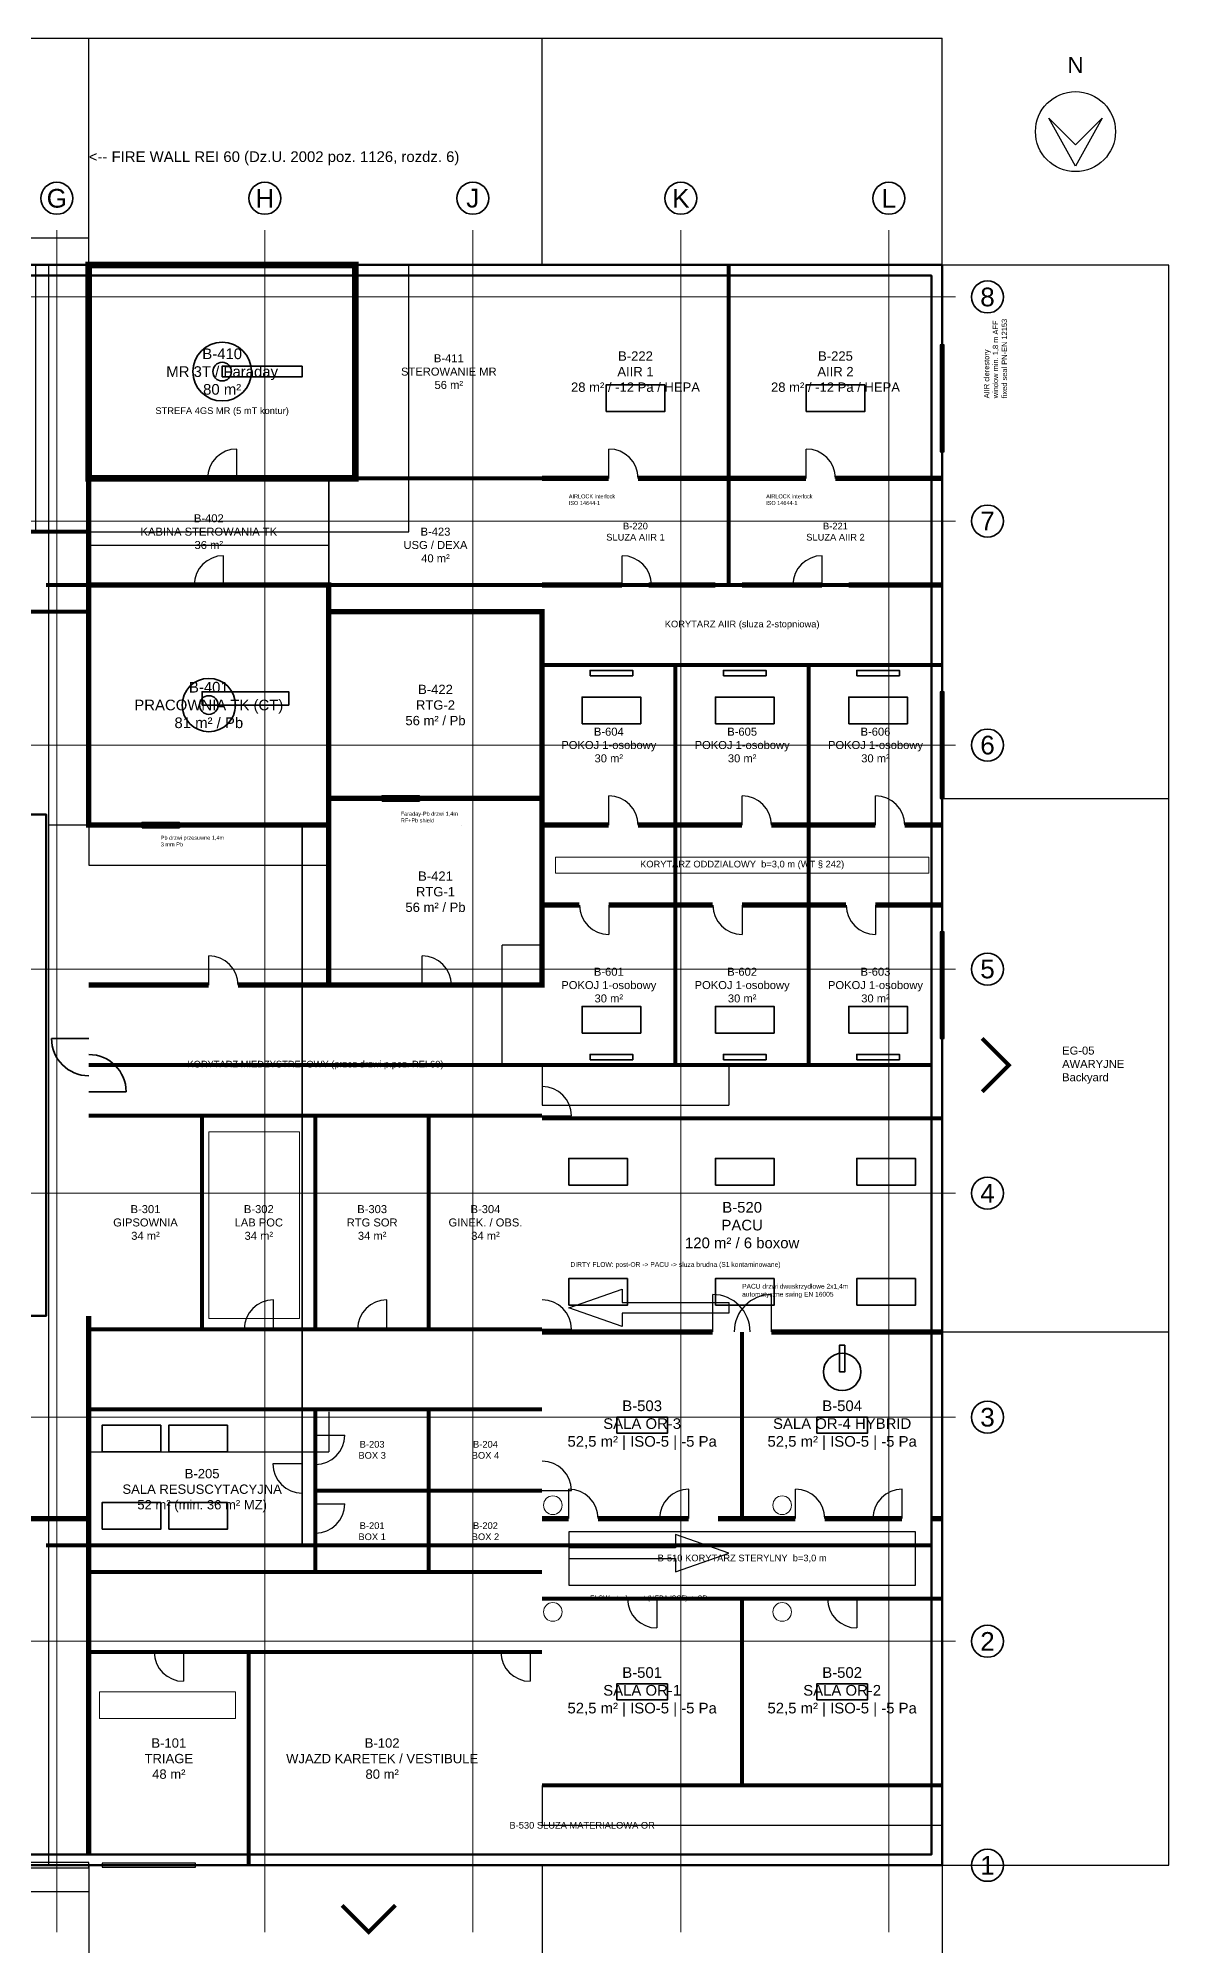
# Model space of a CAD drawing. Header units: millimetres. Extents: x -11504 to 88501, y -43664 to 68504.
# Drawn here: x 46100 to 88501, y -3019 to 68504 of the extents above; entities that cross this region are included whole.
import ezdxf
from ezdxf.enums import TextEntityAlignment as Align

# ---------------------------------------------------------------- set-up
doc = ezdxf.new("R2010")
doc.units = ezdxf.units.MM
doc.layers.add('A-ANNO-DIMS', color=7, linetype='Continuous', lineweight=18, true_color=0xffffff)
for name, color, linetype, lineweight in [('A-ANNO-NOTE', 7, 'Continuous', 25), ('A-ANNO-SYMB', 7, 'Continuous', 25), ('A-ANNO-SYMB-EGRS', 7, 'Continuous', 25), ('A-ANNO-TEXT', 7, 'Continuous', 25), ('A-AREA-HYGN-S1', 11, 'Continuous', 25), ('A-AREA-HYGN-S4', 8, 'Continuous', 25), ('A-AREA-IDEN', 7, 'Continuous', 25), ('A-AREA-MR-4GS', 1, 'Continuous', 25), ('A-DOOR', 30, 'Continuous', 25), ('A-DOOR-FIRE', 1, 'Continuous', 35), ('A-EQPM-MED', 190, 'Continuous', 35), ('A-FLOR-CASE', 32, 'Continuous', 18), ('A-FLOR-PLMB', 140, 'Continuous', 18), ('A-GLAZ', 4, 'Continuous', 25), ('A-WALL-EXT', 5, 'Continuous', 50), ('A-WALL-FARA', 210, 'Continuous', 50), ('A-WALL-FIRE', 11, 'Continuous', 50), ('A-WALL-INT', 2, 'Continuous', 35), ('A-WALL-LEAD', 1, 'Continuous', 50), ('S-GRID', 8, 'Continuous', 18), ('S-GRID-IDEN', 7, 'Continuous', 35)]:
    doc.layers.add(name, color=color, linetype=linetype, lineweight=lineweight)
doc.styles.add('HTXT-2.5', font='arial.ttf', dxfattribs={"height": 2.5})
doc.styles.add('HTXT-3.5', font='arial.ttf', dxfattribs={"height": 3.5})
doc.styles.add('HTXT-5', font='arial.ttf', dxfattribs={"height": 5})
doc.styles.add('HTXT-7', font='arial.ttf', dxfattribs={"height": 7})
doc.dimstyles.new('ISO-25', dxfattribs={"dimtxt": 2.5, "dimasz": 2.5, "dimexe": 1.25, "dimexo": 0.625, "dimtad": 1, "dimtxsty": 'Standard', "dimcen": 2.5, "dimadec": 0, "dimazin": 0, "dimtfac": 1, "dimtmove": 0, "dimatfit": 3, "dimfxl": 1, "dimarcsym": 0})

# ---------------------------------------------------------------- blocks, each defined once
blk = doc.blocks.new('*D4')
at = {"layer": 'A-ANNO-DIMS', "color": 0, "lineweight": -2, "transparency": 16777216}
for p, q in [((45000, -1), (45000, -9501)), ((48000, -1), (48000, -9501)), ((45002, -9500), (47998, -9500))]:
    blk.add_line(p, q, dxfattribs=at)
at = {"layer": 'A-ANNO-DIMS', "color": 0, "transparency": 16777216}
for points in [[(45002, -9500), (45002, -9500), (45000, -9500)], [(47998, -9500), (47998, -9500), (48000, -9500)]]:
    blk.add_solid(points, dxfattribs=at)
at = {"layer": 'Defpoints', "color": 0, "transparency": 16777216}
for p in [(45000, 0), (48000, 0), (48000, -9500)]:
    blk.add_point(p, dxfattribs=at)
at = {"layer": 'A-ANNO-DIMS', "color": 0, "transparency": 16777216, "insert": (46500, -9498), "char_height": 2.5, "attachment_point": 5}
blk.add_mtext('3000', dxfattribs=at)
blk = doc.blocks.new('*D5')
at = {"layer": 'A-ANNO-DIMS', "color": 0, "lineweight": -2, "transparency": 16777216}
for p, q in [((48000, -1), (48000, -9501)), ((65000, -1), (65000, -9501)), ((48002, -9500), (64998, -9500))]:
    blk.add_line(p, q, dxfattribs=at)
at = {"layer": 'A-ANNO-DIMS', "color": 0, "transparency": 16777216}
for points in [[(48002, -9500), (48002, -9500), (48000, -9500)], [(64998, -9500), (64998, -9500), (65000, -9500)]]:
    blk.add_solid(points, dxfattribs=at)
at = {"layer": 'Defpoints', "color": 0, "transparency": 16777216}
for p in [(48000, 0), (65000, 0), (65000, -9500)]:
    blk.add_point(p, dxfattribs=at)
at = {"layer": 'A-ANNO-DIMS', "color": 0, "transparency": 16777216, "insert": (56500, -9498), "char_height": 2.5, "attachment_point": 5}
blk.add_mtext('17000', dxfattribs=at)
blk = doc.blocks.new('*D6')
at = {"layer": 'A-ANNO-DIMS', "color": 0, "lineweight": -2, "transparency": 16777216}
for p, q in [((65000, -1), (65000, -9501)), ((80000, -1), (80000, -9501)), ((65002, -9500), (79998, -9500))]:
    blk.add_line(p, q, dxfattribs=at)
at = {"layer": 'A-ANNO-DIMS', "color": 0, "transparency": 16777216}
for points in [[(65002, -9500), (65002, -9500), (65000, -9500)], [(79998, -9500), (79998, -9500), (80000, -9500)]]:
    blk.add_solid(points, dxfattribs=at)
at = {"layer": 'Defpoints', "color": 0, "transparency": 16777216}
for p in [(65000, 0), (80000, 0), (80000, -9500)]:
    blk.add_point(p, dxfattribs=at)
at = {"layer": 'A-ANNO-DIMS', "color": 0, "transparency": 16777216, "insert": (72500, -9498), "char_height": 2.5, "attachment_point": 5}
blk.add_mtext('15000', dxfattribs=at)
blk = doc.blocks.new('*D7')
at = {"layer": 'A-ANNO-DIMS', "color": 0, "lineweight": -2, "transparency": 16777216}
for p, q in [((0, -1), (0, -11501)), ((80000, -1), (80000, -11501)), ((2, -11500), (79998, -11500))]:
    blk.add_line(p, q, dxfattribs=at)
at = {"layer": 'A-ANNO-DIMS', "color": 0, "transparency": 16777216}
for points in [[(2, -11500), (2, -11500), (0, -11500)], [(79998, -11500), (79998, -11500), (80000, -11500)]]:
    blk.add_solid(points, dxfattribs=at)
at = {"layer": 'Defpoints', "color": 0, "transparency": 16777216}
for p in [(0, 0), (80000, 0), (80000, -11500)]:
    blk.add_point(p, dxfattribs=at)
at = {"layer": 'A-ANNO-DIMS', "color": 0, "transparency": 16777216, "insert": (40000, -11498), "char_height": 2.5, "attachment_point": 5}
blk.add_mtext('80000', dxfattribs=at)
blk = doc.blocks.new('*D14')
at = {"layer": 'A-ANNO-DIMS', "color": 0, "lineweight": -2, "transparency": 16777216}
for p, q in [((30000, 60001), (30000, 68501)), ((30002, 68500), (47998, 68500)), ((48000, 60001), (48000, 68501))]:
    blk.add_line(p, q, dxfattribs=at)
at = {"layer": 'A-ANNO-DIMS', "color": 0, "transparency": 16777216}
for points in [[(30002, 68500), (30002, 68500), (30000, 68500)], [(47998, 68500), (47998, 68500), (48000, 68500)]]:
    blk.add_solid(points, dxfattribs=at)
at = {"layer": 'Defpoints', "color": 0, "transparency": 16777216}
for p in [(48000, 68500), (30000, 60000), (48000, 60000)]:
    blk.add_point(p, dxfattribs=at)
at = {"layer": 'A-ANNO-DIMS', "color": 0, "transparency": 16777216, "insert": (39000, 68502), "char_height": 2.5, "attachment_point": 5}
blk.add_mtext('18000', dxfattribs=at)
blk = doc.blocks.new('*D15')
at = {"layer": 'A-ANNO-DIMS', "color": 0, "lineweight": -2, "transparency": 16777216}
for p, q in [((48000, 60001), (48000, 68501)), ((48002, 68500), (64998, 68500)), ((65000, 60001), (65000, 68501))]:
    blk.add_line(p, q, dxfattribs=at)
at = {"layer": 'A-ANNO-DIMS', "color": 0, "transparency": 16777216}
for points in [[(48002, 68500), (48002, 68500), (48000, 68500)], [(64998, 68500), (64998, 68500), (65000, 68500)]]:
    blk.add_solid(points, dxfattribs=at)
at = {"layer": 'Defpoints', "color": 0, "transparency": 16777216}
for p in [(65000, 68500), (48000, 60000), (65000, 60000)]:
    blk.add_point(p, dxfattribs=at)
at = {"layer": 'A-ANNO-DIMS', "color": 0, "transparency": 16777216, "insert": (56500, 68502), "char_height": 2.5, "attachment_point": 5}
blk.add_mtext('17000', dxfattribs=at)
blk = doc.blocks.new('*D16')
at = {"layer": 'A-ANNO-DIMS', "color": 0, "lineweight": -2, "transparency": 16777216}
for p, q in [((65000, 60001), (65000, 68501)), ((65002, 68500), (79998, 68500)), ((80000, 60001), (80000, 68501))]:
    blk.add_line(p, q, dxfattribs=at)
at = {"layer": 'A-ANNO-DIMS', "color": 0, "transparency": 16777216}
for points in [[(65002, 68500), (65002, 68500), (65000, 68500)], [(79998, 68500), (79998, 68500), (80000, 68500)]]:
    blk.add_solid(points, dxfattribs=at)
at = {"layer": 'Defpoints', "color": 0, "transparency": 16777216}
for p in [(80000, 68500), (65000, 60000), (80000, 60000)]:
    blk.add_point(p, dxfattribs=at)
at = {"layer": 'A-ANNO-DIMS', "color": 0, "transparency": 16777216, "insert": (72500, 68502), "char_height": 2.5, "attachment_point": 5}
blk.add_mtext('15000', dxfattribs=at)
blk = doc.blocks.new('*D17')
at = {"layer": 'A-ANNO-DIMS', "color": 0, "lineweight": -2, "transparency": 16777216}
for p, q in [((80001, 20000), (88501, 20000)), ((88500, 3), (88500, 19998)), ((80001, 0), (88501, 0))]:
    blk.add_line(p, q, dxfattribs=at)
at = {"layer": 'A-ANNO-DIMS', "color": 0, "transparency": 16777216}
for points in [[(88500, 19998), (88500, 19998), (88500, 20000)], [(88500, 3), (88500, 3), (88500, 0)]]:
    blk.add_solid(points, dxfattribs=at)
at = {"layer": 'Defpoints', "color": 0, "transparency": 16777216}
for p in [(80000, 20000), (88500, 20000), (80000, 0)]:
    blk.add_point(p, dxfattribs=at)
at = {"layer": 'A-ANNO-DIMS', "color": 0, "transparency": 16777216, "insert": (88498, 10000), "char_height": 2.5, "attachment_point": 5, "rotation": 90}
blk.add_mtext('20000', dxfattribs=at)
blk = doc.blocks.new('*D18')
at = {"layer": 'A-ANNO-DIMS', "color": 0, "lineweight": -2, "transparency": 16777216}
for p, q in [((80001, 40000), (88501, 40000)), ((88500, 20003), (88500, 39998)), ((80001, 20000), (88501, 20000))]:
    blk.add_line(p, q, dxfattribs=at)
at = {"layer": 'A-ANNO-DIMS', "color": 0, "transparency": 16777216}
for points in [[(88500, 39998), (88500, 39998), (88500, 40000)], [(88500, 20003), (88500, 20003), (88500, 20000)]]:
    blk.add_solid(points, dxfattribs=at)
at = {"layer": 'Defpoints', "color": 0, "transparency": 16777216}
for p in [(80000, 40000), (88500, 40000), (80000, 20000)]:
    blk.add_point(p, dxfattribs=at)
at = {"layer": 'A-ANNO-DIMS', "color": 0, "transparency": 16777216, "insert": (88498, 30000), "char_height": 2.5, "attachment_point": 5, "rotation": 90}
blk.add_mtext('20000', dxfattribs=at)
blk = doc.blocks.new('*D19')
at = {"layer": 'A-ANNO-DIMS', "color": 0, "lineweight": -2, "transparency": 16777216}
for p, q in [((80001, 60000), (88501, 60000)), ((88500, 40003), (88500, 59998)), ((80001, 40000), (88501, 40000))]:
    blk.add_line(p, q, dxfattribs=at)
at = {"layer": 'A-ANNO-DIMS', "color": 0, "transparency": 16777216}
for points in [[(88500, 59998), (88500, 59998), (88500, 60000)], [(88500, 40003), (88500, 40003), (88500, 40000)]]:
    blk.add_solid(points, dxfattribs=at)
at = {"layer": 'Defpoints', "color": 0, "transparency": 16777216}
for p in [(80000, 60000), (88500, 60000), (80000, 40000)]:
    blk.add_point(p, dxfattribs=at)
at = {"layer": 'A-ANNO-DIMS', "color": 0, "transparency": 16777216, "insert": (88498, 50000), "char_height": 2.5, "attachment_point": 5, "rotation": 90}
blk.add_mtext('20000', dxfattribs=at)
blk = doc.blocks.new('*D20')
at = {"layer": 'A-ANNO-DIMS', "color": 0, "lineweight": -2, "transparency": 16777216}
for p, q in [((47999, 60000), (46499, 60000)), ((46500, 2), (46500, 59998)), ((47999, 0), (46499, 0))]:
    blk.add_line(p, q, dxfattribs=at)
at = {"layer": 'A-ANNO-DIMS', "color": 0, "transparency": 16777216}
for points in [[(46500, 59998), (46500, 59998), (46500, 60000)], [(46500, 2), (46500, 2), (46500, 0)]]:
    blk.add_solid(points, dxfattribs=at)
at = {"layer": 'Defpoints', "color": 0, "transparency": 16777216}
for p in [(46500, 60000), (48000, 60000), (48000, 0)]:
    blk.add_point(p, dxfattribs=at)
at = {"layer": 'A-ANNO-DIMS', "color": 0, "transparency": 16777216, "insert": (46498, 30000), "char_height": 2.5, "attachment_point": 5, "rotation": 90}
blk.add_mtext('FIRE WALL REI 60 = 60000', dxfattribs=at)
blk = doc.blocks.new('*D21')
at = {"layer": 'A-ANNO-DIMS', "color": 0, "lineweight": -2, "transparency": 16777216}
for p, q in [((48000, 38999), (48000, 37499)), ((57000, 38999), (57000, 37499)), ((48002, 37500), (56998, 37500))]:
    blk.add_line(p, q, dxfattribs=at)
at = {"layer": 'A-ANNO-DIMS', "color": 0, "transparency": 16777216}
for points in [[(48002, 37500), (48002, 37500), (48000, 37500)], [(56998, 37500), (56998, 37500), (57000, 37500)]]:
    blk.add_solid(points, dxfattribs=at)
at = {"layer": 'Defpoints', "color": 0, "transparency": 16777216}
for p in [(48000, 39000), (57000, 39000), (57000, 37500)]:
    blk.add_point(p, dxfattribs=at)
at = {"layer": 'A-ANNO-DIMS', "color": 0, "transparency": 16777216, "insert": (52500, 37502), "char_height": 2.5, "attachment_point": 5}
blk.add_mtext('OR-1 9000', dxfattribs=at)
blk = doc.blocks.new('*D22')
at = {"layer": 'A-ANNO-DIMS', "color": 0, "lineweight": -2, "transparency": 16777216}
for p, q in [((47999, 48000), (46499, 48000)), ((46500, 39003), (46500, 47998)), ((47999, 39000), (46499, 39000))]:
    blk.add_line(p, q, dxfattribs=at)
at = {"layer": 'A-ANNO-DIMS', "color": 0, "transparency": 16777216}
for points in [[(46500, 47998), (46500, 47998), (46500, 48000)], [(46500, 39003), (46500, 39003), (46500, 39000)]]:
    blk.add_solid(points, dxfattribs=at)
at = {"layer": 'Defpoints', "color": 0, "transparency": 16777216}
for p in [(46500, 48000), (48000, 48000), (48000, 39000)]:
    blk.add_point(p, dxfattribs=at)
at = {"layer": 'A-ANNO-DIMS', "color": 0, "transparency": 16777216, "insert": (46498, 43500), "char_height": 2.5, "attachment_point": 5, "rotation": 90}
blk.add_mtext('OR-1 9000', dxfattribs=at)
blk = doc.blocks.new('*D23')
at = {"layer": 'A-ANNO-DIMS', "color": 0, "lineweight": -2, "transparency": 16777216}
for p, q in [((65000, 29999), (65000, 28499)), ((72000, 29999), (72000, 28499)), ((65002, 28500), (71998, 28500))]:
    blk.add_line(p, q, dxfattribs=at)
at = {"layer": 'A-ANNO-DIMS', "color": 0, "transparency": 16777216}
for points in [[(65002, 28500), (65002, 28500), (65000, 28500)], [(71998, 28500), (71998, 28500), (72000, 28500)]]:
    blk.add_solid(points, dxfattribs=at)
at = {"layer": 'Defpoints', "color": 0, "transparency": 16777216}
for p in [(65000, 30000), (72000, 30000), (72000, 28500)]:
    blk.add_point(p, dxfattribs=at)
at = {"layer": 'A-ANNO-DIMS', "color": 0, "transparency": 16777216, "insert": (68500, 28502), "char_height": 2.5, "attachment_point": 5}
blk.add_mtext('INP-01 L=7000', dxfattribs=at)
blk = doc.blocks.new('*D24')
at = {"layer": 'A-ANNO-DIMS', "color": 0, "lineweight": -2, "transparency": 16777216}
for p, q in [((64999, 34500), (63499, 34500)), ((63500, 30003), (63500, 34498)), ((64999, 30000), (63499, 30000))]:
    blk.add_line(p, q, dxfattribs=at)
at = {"layer": 'A-ANNO-DIMS', "color": 0, "transparency": 16777216}
for points in [[(63500, 34498), (63500, 34498), (63500, 34500)], [(63500, 30003), (63500, 30003), (63500, 30000)]]:
    blk.add_solid(points, dxfattribs=at)
at = {"layer": 'Defpoints', "color": 0, "transparency": 16777216}
for p in [(63500, 34500), (65000, 34500), (65000, 30000)]:
    blk.add_point(p, dxfattribs=at)
at = {"layer": 'A-ANNO-DIMS', "color": 0, "transparency": 16777216, "insert": (63498, 32250), "char_height": 2.5, "attachment_point": 5, "rotation": 90}
blk.add_mtext('B=4500', dxfattribs=at)
blk = doc.blocks.new('*D25')
at = {"layer": 'A-ANNO-DIMS', "color": 0, "lineweight": -2, "transparency": 16777216}
for p, q in [((65000, 2999), (65000, 1499)), ((80000, 2999), (80000, 1499)), ((65002, 1500), (79998, 1500))]:
    blk.add_line(p, q, dxfattribs=at)
at = {"layer": 'A-ANNO-DIMS', "color": 0, "transparency": 16777216}
for points in [[(65002, 1500), (65002, 1500), (65000, 1500)], [(79998, 1500), (79998, 1500), (80000, 1500)]]:
    blk.add_solid(points, dxfattribs=at)
at = {"layer": 'Defpoints', "color": 0, "transparency": 16777216}
for p in [(65000, 3000), (80000, 3000), (80000, 1500)]:
    blk.add_point(p, dxfattribs=at)
at = {"layer": 'A-ANNO-DIMS', "color": 0, "transparency": 16777216, "insert": (72500, 1502), "char_height": 2.5, "attachment_point": 5}
blk.add_mtext('SOR corridor', dxfattribs=at)
blk = doc.blocks.new('*D26')
at = {"layer": 'A-ANNO-DIMS', "color": 0, "lineweight": -2, "transparency": 16777216}
for p, q in [((48000, 16999), (48000, 15499)), ((57000, 16999), (57000, 15499)), ((48002, 15500), (56998, 15500))]:
    blk.add_line(p, q, dxfattribs=at)
at = {"layer": 'A-ANNO-DIMS', "color": 0, "transparency": 16777216}
for points in [[(48002, 15500), (48002, 15500), (48000, 15500)], [(56998, 15500), (56998, 15500), (57000, 15500)]]:
    blk.add_solid(points, dxfattribs=at)
at = {"layer": 'Defpoints', "color": 0, "transparency": 16777216}
for p in [(48000, 17000), (57000, 17000), (57000, 15500)]:
    blk.add_point(p, dxfattribs=at)
at = {"layer": 'A-ANNO-DIMS', "color": 0, "transparency": 16777216, "insert": (52500, 15502), "char_height": 2.5, "attachment_point": 5}
blk.add_mtext('TC CT L=9000 (Pb 2mm)', dxfattribs=at)
blk = doc.blocks.new('*D27')
at = {"layer": 'A-ANNO-DIMS', "color": 0, "lineweight": -2, "transparency": 16777216}
for p, q in [((48000, 48001), (48000, 49501)), ((48002, 49500), (56998, 49500)), ((57000, 48001), (57000, 49501))]:
    blk.add_line(p, q, dxfattribs=at)
at = {"layer": 'A-ANNO-DIMS', "color": 0, "transparency": 16777216}
for points in [[(48002, 49500), (48002, 49500), (48000, 49500)], [(56998, 49500), (56998, 49500), (57000, 49500)]]:
    blk.add_solid(points, dxfattribs=at)
at = {"layer": 'Defpoints', "color": 0, "transparency": 16777216}
for p in [(57000, 49500), (48000, 48000), (57000, 48000)]:
    blk.add_point(p, dxfattribs=at)
at = {"layer": 'A-ANNO-DIMS', "color": 0, "transparency": 16777216, "insert": (52500, 49502), "char_height": 2.5, "attachment_point": 5}
blk.add_mtext('MR L=9000 (4GS+Faraday)', dxfattribs=at)
blk = doc.blocks.new('*D28')
at = {"layer": 'A-ANNO-DIMS', "color": 0, "lineweight": -2, "transparency": 16777216}
for p, q in [((47999, 61000), (44499, 61000)), ((44500, -998), (44500, 60998)), ((47999, -1000), (44499, -1000))]:
    blk.add_line(p, q, dxfattribs=at)
at = {"layer": 'A-ANNO-DIMS', "color": 0, "transparency": 16777216}
for points in [[(44500, 60998), (44500, 60998), (44500, 61000)], [(44500, -998), (44500, -998), (44500, -1000)]]:
    blk.add_solid(points, dxfattribs=at)
at = {"layer": 'Defpoints', "color": 0, "transparency": 16777216}
for p in [(44500, 61000), (48000, 61000), (48000, -1000)]:
    blk.add_point(p, dxfattribs=at)
at = {"layer": 'A-ANNO-DIMS', "color": 0, "transparency": 16777216, "insert": (44498, 30000), "char_height": 2.5, "attachment_point": 5, "rotation": 90}
blk.add_mtext('62000', dxfattribs=at)

msp = doc.modelspace()

# ---------------------------------------------------------------- linework, layer by layer
at = {"layer": 'A-ANNO-SYMB'}
msp.add_lwpolyline([(85000, 63700), (84000, 65500), (85000, 64500), (86000, 65500)], close=True, dxfattribs=at)
msp.add_circle((85000, 65000), 1500, dxfattribs=at)
at = {"layer": 'A-ANNO-SYMB-EGRS'}
for points in [[(81500, 29000, 150, 150, 0), (82500, 30000, 150, 150, 0), (81500, 31000, 150, 150, 0)], [(57500, -1500, 150, 150, 0), (58500, -2500, 150, 150, 0), (59500, -1500, 150, 150, 0)]]:
    msp.add_lwpolyline(points, format="xyseb", dxfattribs=at)
at = {"layer": 'A-AREA-HYGN-S1'}
msp.add_lwpolyline([(72000, 20700), (68000, 20700), (68000, 20200), (66000, 20900), (68000, 21600), (68000, 21100), (72000, 21100)], close=True, dxfattribs=at)
at = {"layer": 'A-AREA-HYGN-S4'}
msp.add_lwpolyline([(66000, 11500), (70000, 11500), (70000, 11000), (72000, 11700), (70000, 12400), (70000, 11900), (66000, 11900)], close=True, dxfattribs=at)
at = {"layer": 'A-AREA-MR-4GS'}
msp.add_lwpolyline([(46000, 50000), (60000, 50000), (60000, 60000), (46000, 60000), (46000, 50000)], close=True, dxfattribs=at)
at = {"layer": 'A-DOOR'}
for p, q in [((53550, 52000), (53550, 53100)), ((67500, 52000), (67500, 53100)), ((74900, 52000), (74900, 53100)), ((53050, 48000), (53050, 49100)), ((68000, 48000), (68000, 49100)), ((75500, 48000), (75500, 49100)), ((67500, 39000), (67500, 40100)), ((72500, 39000), (72500, 40100)), ((77500, 39000), (77500, 40100)), ((67500, 36000), (67500, 34900)), ((72500, 36000), (72500, 34900)), ((77500, 36000), (77500, 34900)), ((52500, 33000), (52500, 34100)), ((60500, 33000), (60500, 34100)), ((65000, 28100), (66100, 28100)), ((54925, 20100), (54925, 21200)), ((59175, 20100), (59175, 21200)), ((71400, 20000), (71400, 21400)), ((73600, 20000), (73600, 21400)), ((65000, 20100), (66100, 20100)), ((56500, 16125), (57600, 16125)), ((56000, 15050), (54900, 15050)), ((65000, 14050), (66100, 14050)), ((66000, 13000), (66000, 14100)), ((70500, 13000), (70500, 14100)), ((74500, 13000), (74500, 14100)), ((78500, 13000), (78500, 14100)), ((56500, 13550), (57600, 13550)), ((69300, 10000), (69300, 8900)), ((76800, 10000), (76800, 8900)), ((51550, 8000), (51550, 6900)), ((64550, 8000), (64550, 6900))]:
    msp.add_line(p, q, dxfattribs=at)
for centre, radius, start, end in [((53550, 52000), 1100, 90, 180), ((67500, 52000), 1100, 0, 90), ((74900, 52000), 1100, 0, 90), ((53050, 48000), 1100, 90, 180), ((68000, 48000), 1100, 0, 90), ((75500, 48000), 1100, 90, 180), ((67500, 39000), 1100, 0, 90), ((72500, 39000), 1100, 0, 90), ((77500, 39000), 1100, 0, 90), ((67500, 36000), 1100, 180, 270), ((72500, 36000), 1100, 180, 270), ((77500, 36000), 1100, 180, 270), ((52500, 33000), 1100, 0, 90), ((60500, 33000), 1100, 0, 90), ((65000, 28100), 1100, 0, 90), ((54925, 20100), 1100, 90, 180), ((59175, 20100), 1100, 90, 180), ((65000, 20100), 1100, 0, 90), ((71400, 20000), 1400, 0, 90), ((73600, 20000), 1400, 90, 180), ((56500, 16125), 1100, 270, 0), ((56000, 15050), 1100, 180, 270), ((65000, 14050), 1100, 0, 90), ((66000, 13000), 1100, 0, 90), ((70500, 13000), 1100, 90, 180), ((74500, 13000), 1100, 0, 90), ((78500, 13000), 1100, 90, 180), ((56500, 13550), 1100, 270, 0), ((69300, 10000), 1100, 180, 270), ((76800, 10000), 1100, 180, 270), ((51550, 8000), 1100, 180, 270), ((64550, 8000), 1100, 180, 270)]:
    msp.add_arc(centre, radius, start, end, dxfattribs=at)
at = {"layer": 'A-DOOR-FIRE'}
for p, q in [((50000, 39000), (51400, 39000)), ((48000, 31000), (46600, 31000)), ((48000, 29000), (49400, 29000))]:
    msp.add_line(p, q, dxfattribs=at)
for points in [[(59000, 39900), (60400, 39900), (60400, 40100), (59000, 40100)], [(50000, 38900), (51400, 38900), (51400, 39100), (50000, 39100)]]:
    msp.add_lwpolyline(points, close=True, dxfattribs=at)
for centre, start, end in [((48000, 31000), 180, 270), ((48000, 29000), 0, 90)]:
    msp.add_arc(centre, 1400, start, end, dxfattribs=at)
at = {"layer": 'A-EQPM-MED'}
for points in [[(53000, 55800), (56000, 55800), (56000, 56200), (53000, 56200)], [(67400, 54500), (69600, 54500), (69600, 55500), (67400, 55500)], [(74900, 54500), (77100, 54500), (77100, 55500), (74900, 55500)], [(66800, 44600), (68400, 44600), (68400, 44800), (66800, 44800)], [(71800, 44600), (73400, 44600), (73400, 44800), (71800, 44800)], [(76800, 44600), (78400, 44600), (78400, 44800), (76800, 44800)], [(52250, 43500), (55500, 43500), (55500, 44000), (52250, 44000)], [(66500, 42800), (68700, 42800), (68700, 43800), (66500, 43800)], [(71500, 42800), (73700, 42800), (73700, 43800), (71500, 43800)], [(76500, 42800), (78700, 42800), (78700, 43800), (76500, 43800)], [(66500, 31200), (68700, 31200), (68700, 32200), (66500, 32200)], [(71500, 31200), (73700, 31200), (73700, 32200), (71500, 32200)], [(76500, 31200), (78700, 31200), (78700, 32200), (76500, 32200)], [(66800, 30200), (68400, 30200), (68400, 30400), (66800, 30400)], [(71800, 30200), (73400, 30200), (73400, 30400), (71800, 30400)], [(76800, 30200), (78400, 30200), (78400, 30400), (76800, 30400)], [(66000, 25500), (68200, 25500), (68200, 26500), (66000, 26500)], [(71500, 25500), (73700, 25500), (73700, 26500), (71500, 26500)], [(76800, 25500), (79000, 25500), (79000, 26500), (76800, 26500)], [(66000, 21000), (68200, 21000), (68200, 22000), (66000, 22000)], [(71500, 21000), (73700, 21000), (73700, 22000), (71500, 22000)], [(76800, 21000), (79000, 21000), (79000, 22000), (76800, 22000)], [(76150, 18500), (76350, 18500), (76350, 19500), (76150, 19500)], [(48500, 15500), (50700, 15500), (50700, 16500), (48500, 16500)], [(51000, 15500), (53200, 15500), (53200, 16500), (51000, 16500)], [(67800, 16200), (69700, 16200), (69700, 16800), (67800, 16800)], [(75300, 16200), (77200, 16200), (77200, 16800), (75300, 16800)], [(48500, 12600), (50700, 12600), (50700, 13600), (48500, 13600)], [(51000, 12600), (53200, 12600), (53200, 13600), (51000, 13600)], [(67800, 6200), (69700, 6200), (69700, 6800), (67800, 6800)], [(75300, 6200), (77200, 6200), (77200, 6800), (75300, 6800)]]:
    msp.add_lwpolyline(points, close=True, dxfattribs=at)
for centre, radius in [((53000, 56000), 1100), ((53000, 56000), 350), ((52500, 43500), 1000), ((52500, 43500), 350), ((76250, 18500), 700)]:
    msp.add_circle(centre, radius, dxfattribs=at)
at = {"layer": 'A-FLOR-CASE'}
for points in [[(65500, 37200), (79500, 37200), (79500, 37800), (65500, 37800)], [(52500, 20500), (55900, 20500), (55900, 27500), (52500, 27500)], [(48400, 5500), (53500, 5500), (53500, 6500), (48400, 6500)]]:
    msp.add_lwpolyline(points, close=True, dxfattribs=at)
at = {"layer": 'A-FLOR-PLMB'}
for centre in [(65400, 13500), (74000, 13500), (65400, 9500), (74000, 9500)]:
    msp.add_circle(centre, 350, dxfattribs=at)
at = {"layer": 'A-GLAZ'}
for points in [[(79925, 53000), (80075, 53000), (80075, 57000), (79925, 57000)], [(79925, 40000), (80075, 40000), (80075, 44000), (79925, 44000)], [(79925, 31000), (80075, 31000), (80075, 35000), (79925, 35000)], [(66000, 10500), (79000, 10500), (79000, 12500), (66000, 12500)], [(45000, -100), (48000, -100), (48000, 100), (45000, 100)], [(48500, -75), (52000, -75), (52000, 75), (48500, 75)]]:
    msp.add_lwpolyline(points, close=True, dxfattribs=at)
at = {"layer": 'A-WALL-EXT'}
for points in [[(0, 0), (35000, 0), (35000, 3000), (45000, 3000), (45000, 0), (80000, 0), (80000, 60000), (0, 60000)], [(400, 400), (34600, 400), (34600, 3400), (45400, 3400), (45400, 400), (79600, 400), (79600, 59600), (400, 59600)], [(33600, 20600), (46400, 20600), (46400, 39400), (33600, 39400)]]:
    msp.add_lwpolyline(points, close=True, dxfattribs=at)
at = {"layer": 'A-WALL-FARA'}
msp.add_lwpolyline([(48000, 52000, 250, 250, 0), (58000, 52000, 250, 250, 0), (58000, 60000, 250, 250, 0), (48000, 60000, 250, 250, 0), (48000, 52000, 250, 250, 0)], format="xyseb", close=True, dxfattribs=at)
at = {"layer": 'A-WALL-FIRE'}
for points in [[(48000, 39400, 200, 200, 0), (48000, 59600, 200, 200, 0)], [(48000, 400, 200, 200, 0), (48000, 20600, 200, 200, 0)]]:
    msp.add_lwpolyline(points, format="xyseb", dxfattribs=at)
at = {"layer": 'A-WALL-INT'}
for points in [[(58000, 52000, 150, 150, 0), (58000, 60000, 150, 150, 0)], [(72000, 48000, 150, 150, 0), (72000, 60000, 150, 150, 0)], [(48000, 52000, 150, 150, 0), (65000, 52000, 150, 150, 0)], [(65000, 52000, 200, 200, 0), (67500, 52000, 200, 200, 0)], [(68600, 52000, 200, 200, 0), (72000, 52000, 200, 200, 0)], [(72000, 52000, 200, 200, 0), (74900, 52000, 200, 200, 0)], [(76000, 52000, 200, 200, 0), (80000, 52000, 200, 200, 0)], [(0, 50000, 150, 150, 0), (48000, 50000, 150, 150, 0)], [(46400, 48000, 150, 150, 0), (79600, 48000, 150, 150, 0)], [(48000, 48000, 150, 150, 0), (57000, 48000, 150, 150, 0)], [(65000, 48000, 200, 200, 0), (68000, 48000, 200, 200, 0)], [(69000, 48000, 200, 200, 0), (71500, 48000, 200, 200, 0)], [(72500, 48000, 200, 200, 0), (75500, 48000, 200, 200, 0)], [(76500, 48000, 200, 200, 0), (80000, 48000, 200, 200, 0)], [(0, 47000, 150, 150, 0), (48000, 47000, 150, 150, 0)], [(57000, 47000, 150, 150, 0), (65000, 47000, 150, 150, 0)], [(65000, 45000, 150, 150, 0), (80000, 45000, 150, 150, 0)], [(70000, 30000, 150, 150, 0), (70000, 45000, 150, 150, 0)], [(75000, 30000, 150, 150, 0), (75000, 45000, 150, 150, 0)], [(57000, 40000, 200, 200, 0), (59000, 40000, 200, 200, 0)], [(60400, 40000, 200, 200, 0), (65000, 40000, 200, 200, 0)], [(48000, 39000, 200, 200, 0), (50000, 39000, 200, 200, 0)], [(51400, 39000, 200, 200, 0), (57000, 39000, 200, 200, 0)], [(65000, 39000, 200, 200, 0), (67500, 39000, 200, 200, 0)], [(68600, 39000, 200, 200, 0), (72500, 39000, 200, 200, 0)], [(73600, 39000, 200, 200, 0), (77500, 39000, 200, 200, 0)], [(78600, 39000, 200, 200, 0), (80000, 39000, 200, 200, 0)], [(65000, 36000, 200, 200, 0), (66400, 36000, 200, 200, 0)], [(67500, 36000, 200, 200, 0), (71400, 36000, 200, 200, 0)], [(72500, 36000, 200, 200, 0), (76400, 36000, 200, 200, 0)], [(77500, 36000, 200, 200, 0), (80000, 36000, 200, 200, 0)], [(48000, 33000, 200, 200, 0), (52500, 33000, 200, 200, 0)], [(53600, 33000, 200, 200, 0), (60500, 33000, 200, 200, 0)], [(61600, 33000, 200, 200, 0), (65000, 33000, 200, 200, 0)], [(48000, 30000, 150, 150, 0), (79600, 30000, 150, 150, 0)], [(48000, 28100, 150, 150, 0), (65000, 28100, 150, 150, 0)], [(52250, 20100, 150, 150, 0), (52250, 28100, 150, 150, 0)], [(56500, 20100, 150, 150, 0), (56500, 28100, 150, 150, 0)], [(60750, 20100, 150, 150, 0), (60750, 28100, 150, 150, 0)], [(65000, 28000, 150, 150, 0), (80000, 28000, 150, 150, 0)], [(48000, 20100, 150, 150, 0), (65000, 20100, 150, 150, 0)], [(65000, 20000, 200, 200, 0), (71400, 20000, 200, 200, 0)], [(72500, 13000, 150, 150, 0), (72500, 20000, 150, 150, 0)], [(73600, 20000, 200, 200, 0), (80000, 20000, 200, 200, 0)], [(48000, 17100, 150, 150, 0), (65000, 17100, 150, 150, 0)], [(56500, 11000, 150, 150, 0), (56500, 17100, 150, 150, 0)], [(60750, 11000, 150, 150, 0), (60750, 17100, 150, 150, 0)], [(56500, 14050, 150, 150, 0), (65000, 14050, 150, 150, 0)], [(43100, 13000, 200, 200, 0), (48000, 13000, 200, 200, 0)], [(65000, 13000, 200, 200, 0), (66000, 13000, 200, 200, 0)], [(67100, 13000, 200, 200, 0), (70500, 13000, 200, 200, 0)], [(71600, 13000, 200, 200, 0), (74500, 13000, 200, 200, 0)], [(75600, 13000, 200, 200, 0), (78500, 13000, 200, 200, 0)], [(79600, 13000, 200, 200, 0), (80000, 13000, 200, 200, 0)], [(46400, 12000, 150, 150, 0), (79600, 12000, 150, 150, 0)], [(48000, 11000, 150, 150, 0), (65000, 11000, 150, 150, 0)], [(65000, 10000, 150, 150, 0), (80000, 10000, 150, 150, 0)], [(72500, 3000, 150, 150, 0), (72500, 10000, 150, 150, 0)], [(48000, 8000, 150, 150, 0), (65000, 8000, 150, 150, 0)], [(54000, 0, 150, 150, 0), (54000, 8000, 150, 150, 0)], [(65000, 3000, 150, 150, 0), (80000, 3000, 150, 150, 0)]]:
    msp.add_lwpolyline(points, format="xyseb", dxfattribs=at)
for points in [[(57000, 33000), (57000, 52000)], [(56000, 12000), (56000, 39000)]]:
    msp.add_lwpolyline(points, dxfattribs=at)
at = {"layer": 'A-WALL-LEAD'}
for points in [[(48000, 39000, 200, 200, 0), (57000, 39000, 200, 200, 0), (57000, 48000, 200, 200, 0), (48000, 48000, 200, 200, 0), (48000, 39000, 200, 200, 0)], [(57000, 40000, 200, 200, 0), (65000, 40000, 200, 200, 0), (65000, 47000, 200, 200, 0), (57000, 47000, 200, 200, 0), (57000, 40000, 200, 200, 0)], [(57000, 33000, 200, 200, 0), (65000, 33000, 200, 200, 0), (65000, 40000, 200, 200, 0), (57000, 40000, 200, 200, 0), (57000, 33000, 200, 200, 0)]]:
    msp.add_lwpolyline(points, format="xyseb", close=True, dxfattribs=at)
at = {"layer": 'S-GRID'}
for p, q in [((46800, -2500), (46800, 61300)), ((54600, -2500), (54600, 61300)), ((62400, -2500), (62400, 61300)), ((70200, -2500), (70200, 61300)), ((78000, -2500), (78000, 61300)), ((-2500, 58800), (80500, 58800)), ((-2500, 50400), (80500, 50400)), ((-2500, 42000), (80500, 42000)), ((-2500, 33600), (80500, 33600)), ((-2500, 25200), (80500, 25200)), ((-2500, 16800), (80500, 16800)), ((-2500, 8400), (80500, 8400)), ((-2500, 0), (80500, 0))]:
    msp.add_line(p, q, dxfattribs=at)
at = {"layer": 'S-GRID-IDEN'}
for centre in [(46800, 62500), (54600, 62500), (62400, 62500), (70200, 62500), (78000, 62500), (81700, 58800), (81700, 50400), (81700, 42000), (81700, 33600), (81700, 25200), (81700, 16800), (81700, 8400), (81700, 0)]:
    msp.add_circle(centre, 600, dxfattribs=at)

# ---------------------------------------------------------------- texts
at = {"layer": 'A-ANNO-NOTE'}
for s, insert, char_height, attachment_point, style in [('<-- FIRE WALL REI 60 (Dz.U. 2002 poz. 1126, rozdz. 6)', (48000, 64000), 400, 4, 'HTXT-5'), ('STREFA 4GS MR (5 mT kontur)', (53000, 54500), 250, 5, 'HTXT-2.5'), ('DIRTY FLOW: post-OR -> PACU -> sluza brudna (S1 kontaminowane)', (70000, 22500), 180, 5, 'HTXT-2.5'), ('FLOW: sterile east (HEPA ISO5) -> OR', (69000, 10000), 180, 5, 'HTXT-2.5')]:
    msp.add_mtext(s, dxfattribs=dict(at, insert=insert, char_height=char_height, attachment_point=attachment_point, style=style))
at = {"layer": 'A-ANNO-NOTE', "rotation": 90}
for s, insert, char_height, attachment_point, style in [('AIIR clerestory\\Pwindow min. 1,8 m AFF\\Pfixed seal PN-EN 12153', (82000, 55000), 200, 4, 'HTXT-2.5'), ('FIRE WALL REI 60\\PWT 2024 par. 212', (48000, 30500), 2.5, 5, 'HTXT-3.5')]:
    msp.add_mtext(s, dxfattribs=dict(at, insert=insert, char_height=char_height, attachment_point=attachment_point, style=style))
at = {"layer": 'A-ANNO-NOTE', "attachment_point": 1}
for s, insert, char_height in [('AIRLOCK interlock\\PISO 14644-1', (66000, 51400), 150), ('AIRLOCK interlock\\PISO 14644-1', (73400, 51400), 150), ('Faraday-Pb drzwi 1,4m\\PRF+Pb shield', (59700, 39500), 150), ('Pb drzwi przesuwne 1,4m\\P3 mm Pb', (50700, 38600), 150), ('PACU drzwi dwuskrzydłowe 2x1,4m\\Pautomatyczne swing EN 16005', (72500, 21800), 180)]:
    msp.add_mtext(s, dxfattribs=dict(at, insert=insert, char_height=char_height))
at = {"layer": 'A-ANNO-SYMB', "insert": (85000, 67500), "char_height": 600, "attachment_point": 5, "style": 'HTXT-7'}
msp.add_mtext('N', dxfattribs=at)
at = {"layer": 'A-ANNO-SYMB-EGRS', "insert": (84500, 30000), "char_height": 300, "attachment_point": 4, "style": 'HTXT-3.5'}
msp.add_mtext('EG-05\\PAWARYJNE\\PBackyard', dxfattribs=at)
at = {"layer": 'A-ANNO-TEXT', "attachment_point": 5}
for s, insert, char_height, style in [('STREFA G\\PBACK-OF-HOUSE\\PPRALNIA + SKAD.', (62000, 54000), 2.5, 'HTXT-7'), ('KORYTARZ AIIR (sluza 2-stopniowa)', (72500, 46500), 250, 'HTXT-2.5'), ('STREFA E\\PINPATIENT\\P(SINGLE-BED +AIIR)', (62000, 39000), 2.5, 'HTXT-7'), ('KORYTARZ ODDZIALOWY  b=3,0 m (WT § 242)', (72500, 37500), 250, 'HTXT-2.5'), ('KORYTARZ MIEDZYSTREFOWY (przez drzwi p.poz. REI 60)', (56500, 30000), 250, 'HTXT-2.5'), ('STREFA D\\POR STERILE', (62000, 21000), 2.5, 'HTXT-7'), ('B-510 KORYTARZ STERYLNY  b=3,0 m', (72500, 11500), 250, 'HTXT-2.5'), ('B-530 SLUZA MATERIALOWA OR', (66500, 1500), 250, 'HTXT-2.5')]:
    msp.add_mtext(s, dxfattribs=dict(at, insert=insert, char_height=char_height, style=style))
at = {"layer": 'A-AREA-IDEN', "attachment_point": 5}
for s, insert, char_height, style in [('B-410\\PMR 3T / Faraday\\P80 m²', (53000, 56000), 400, 'HTXT-5'), ('B-411\\PSTEROWANIE MR\\P56 m²', (61500, 56000), 300, 'HTXT-3.5'), ('B-222\\PAIIR 1\\P28 m² / -12 Pa / HEPA', (68500, 56000), 350, 'HTXT-3.5'), ('B-225\\PAIIR 2\\P28 m² / -12 Pa / HEPA', (76000, 56000), 350, 'HTXT-3.5'), ('B-402\\PKABINA STEROWANIA TK\\P36 m²', (52500, 50000), 300, 'HTXT-3.5'), ('B-423\\PUSG / DEXA\\P40 m²', (61000, 49500), 300, 'HTXT-3.5'), ('B-220\\PSLUZA AIIR 1', (68500, 50000), 250, 'HTXT-2.5'), ('B-221\\PSLUZA AIIR 2', (76000, 50000), 250, 'HTXT-2.5'), ('B-401\\PPRACOWNIA TK (CT)\\P81 m² / Pb', (52500, 43500), 400, 'HTXT-5'), ('B-422\\PRTG-2\\P56 m² / Pb', (61000, 43500), 350, 'HTXT-3.5'), ('B-604\\PPOKOJ 1-osobowy\\P30 m²', (67500, 42000), 300, 'HTXT-3.5'), ('B-605\\PPOKOJ 1-osobowy\\P30 m²', (72500, 42000), 300, 'HTXT-3.5'), ('B-606\\PPOKOJ 1-osobowy\\P30 m²', (77500, 42000), 300, 'HTXT-3.5'), ('B-421\\PRTG-1\\P56 m² / Pb', (61000, 36500), 350, 'HTXT-3.5'), ('B-601\\PPOKOJ 1-osobowy\\P30 m²', (67500, 33000), 300, 'HTXT-3.5'), ('B-602\\PPOKOJ 1-osobowy\\P30 m²', (72500, 33000), 300, 'HTXT-3.5'), ('B-603\\PPOKOJ 1-osobowy\\P30 m²', (77500, 33000), 300, 'HTXT-3.5'), ('B-301\\PGIPSOWNIA\\P34 m²', (50125, 24100), 300, 'HTXT-3.5'), ('B-302\\PLAB POC\\P34 m²', (54375, 24100), 300, 'HTXT-3.5'), ('B-303\\PRTG SOR\\P34 m²', (58625, 24100), 300, 'HTXT-3.5'), ('B-304\\PGINEK. / OBS.\\P34 m²', (62875, 24100), 300, 'HTXT-3.5'), ('B-520\\PPACU\\P120 m² / 6 boxow', (72500, 24000), 400, 'HTXT-5'), ('B-503\\PSALA OR-3\\P52,5 m² | ISO-5 | -5 Pa', (68750, 16500), 400, 'HTXT-5'), ('B-504\\PSALA OR-4 HYBRID\\P52,5 m² | ISO-5 | -5 Pa', (76250, 16500), 400, 'HTXT-5'), ('B-203\\PBOX 3', (58625, 15575), 250, 'HTXT-2.5'), ('B-204\\PBOX 4', (62875, 15575), 250, 'HTXT-2.5'), ('B-205\\PSALA RESUSCYTACYJNA\\P52 m² (min. 36 m² MZ)', (52250, 14050), 350, 'HTXT-3.5'), ('B-201\\PBOX 1', (58625, 12525), 250, 'HTXT-2.5'), ('B-202\\PBOX 2', (62875, 12525), 250, 'HTXT-2.5'), ('B-501\\PSALA OR-1\\P52,5 m² | ISO-5 | -5 Pa', (68750, 6500), 400, 'HTXT-5'), ('B-502\\PSALA OR-2\\P52,5 m² | ISO-5 | -5 Pa', (76250, 6500), 400, 'HTXT-5'), ('B-101\\PTRIAGE\\P48 m²', (51000, 4000), 350, 'HTXT-3.5'), ('B-102\\PWJAZD KARETEK / VESTIBULE\\P80 m²', (59000, 4000), 350, 'HTXT-3.5')]:
    msp.add_mtext(s, dxfattribs=dict(at, insert=insert, char_height=char_height, style=style))
at = {"layer": 'S-GRID-IDEN', "style": 'HTXT-7'}
for s, p in [('G', (46800, 62500)), ('H', (54600, 62500)), ('J', (62400, 62500)), ('K', (70200, 62500)), ('L', (78000, 62500)), ('8', (81700, 58800)), ('7', (81700, 50400)), ('6', (81700, 42000)), ('5', (81700, 33600)), ('4', (81700, 25200)), ('3', (81700, 16800)), ('2', (81700, 8400)), ('1', (81700, 0))]:
    msp.add_text(s, height=700, dxfattribs=at).set_placement(p, align=Align.MIDDLE)

# ---------------------------------------------------------------- dimensions: what is measured, and where the dimension line sits
at = {"layer": 'A-ANNO-DIMS'}
for base, p1, p2, picture, middle in [((48000, 68500), (30000, 60000), (48000, 60000), '*D14', (39000, 68501.875)), ((65000, 68500), (48000, 60000), (65000, 60000), '*D15', (56500, 68501.875)), ((80000, 68500), (65000, 60000), (80000, 60000), '*D16', (72500, 68501.875)), ((48000, -9500), (45000, 0), (48000, 0), '*D4', (46500, -9498.125)), ((65000, -9500), (48000, 0), (65000, 0), '*D5', (56500, -9498.125)), ((80000, -9500), (65000, 0), (80000, 0), '*D6', (72500, -9498.125))]:
    dim = msp.add_linear_dim(base=base, p1=p1, p2=p2, dimstyle='ISO-25', dxfattribs=at)
    dim.commit()
    dim.dimension.update_dxf_attribs({"geometry": picture, "text_midpoint": middle})
for p1, p2, distance, picture, middle in [((48000, -1000), (48000, 61000), 3500, '*D28', (44498.125, 30000)), ((0, 0), (80000, 0), -11500, '*D7', (40000, -11498.125))]:
    dim = msp.add_aligned_dim(p1=p1, p2=p2, distance=distance, dimstyle='ISO-25', dxfattribs=at)
    dim.commit()
    dim.dimension.update_dxf_attribs({"geometry": picture, "text_midpoint": middle})
for base, p1, p2, text, picture, middle in [((46500, 60000), (48000, 0), (48000, 60000), 'FIRE WALL REI 60 = 60000', '*D20', (46498.125, 30000)), ((46500, 48000), (48000, 39000), (48000, 48000), 'OR-1 9000', '*D22', (46498.125, 43500)), ((63500, 34500), (65000, 30000), (65000, 34500), 'B=4500', '*D24', (63498.125, 32250))]:
    dim = msp.add_linear_dim(base=base, p1=p1, p2=p2, angle=90, text=text, dimstyle='ISO-25', dxfattribs=at)
    dim.commit()
    dim.dimension.update_dxf_attribs({"geometry": picture, "text_midpoint": middle})
for base, p1, p2, picture, middle in [((88500, 60000), (80000, 40000), (80000, 60000), '*D19', (88498.125, 50000)), ((88500, 40000), (80000, 20000), (80000, 40000), '*D18', (88498.125, 30000)), ((88500, 20000), (80000, 0), (80000, 20000), '*D17', (88498.125, 10000))]:
    dim = msp.add_linear_dim(base=base, p1=p1, p2=p2, angle=90, dimstyle='ISO-25', dxfattribs=at)
    dim.commit()
    dim.dimension.update_dxf_attribs({"geometry": picture, "text_midpoint": middle})
for base, p1, p2, text, picture, middle in [((57000, 49500), (48000, 48000), (57000, 48000), 'MR L=9000 (4GS+Faraday)', '*D27', (52500, 49502.292)), ((57000, 37500), (48000, 39000), (57000, 39000), 'OR-1 9000', '*D21', (52500, 37501.875)), ((72000, 28500), (65000, 30000), (72000, 30000), 'INP-01 L=7000', '*D23', (68500, 28501.875)), ((57000, 15500), (48000, 17000), (57000, 17000), 'TC CT L=9000 (Pb 2mm)', '*D26', (52500, 15501.875)), ((80000, 1500), (65000, 3000), (80000, 3000), 'SOR corridor', '*D25', (72500, 1501.875))]:
    dim = msp.add_linear_dim(base=base, p1=p1, p2=p2, text=text, dimstyle='ISO-25', dxfattribs=at)
    dim.commit()
    dim.dimension.update_dxf_attribs({"geometry": picture, "text_midpoint": middle})

doc.saveas('drawing.dxf')
